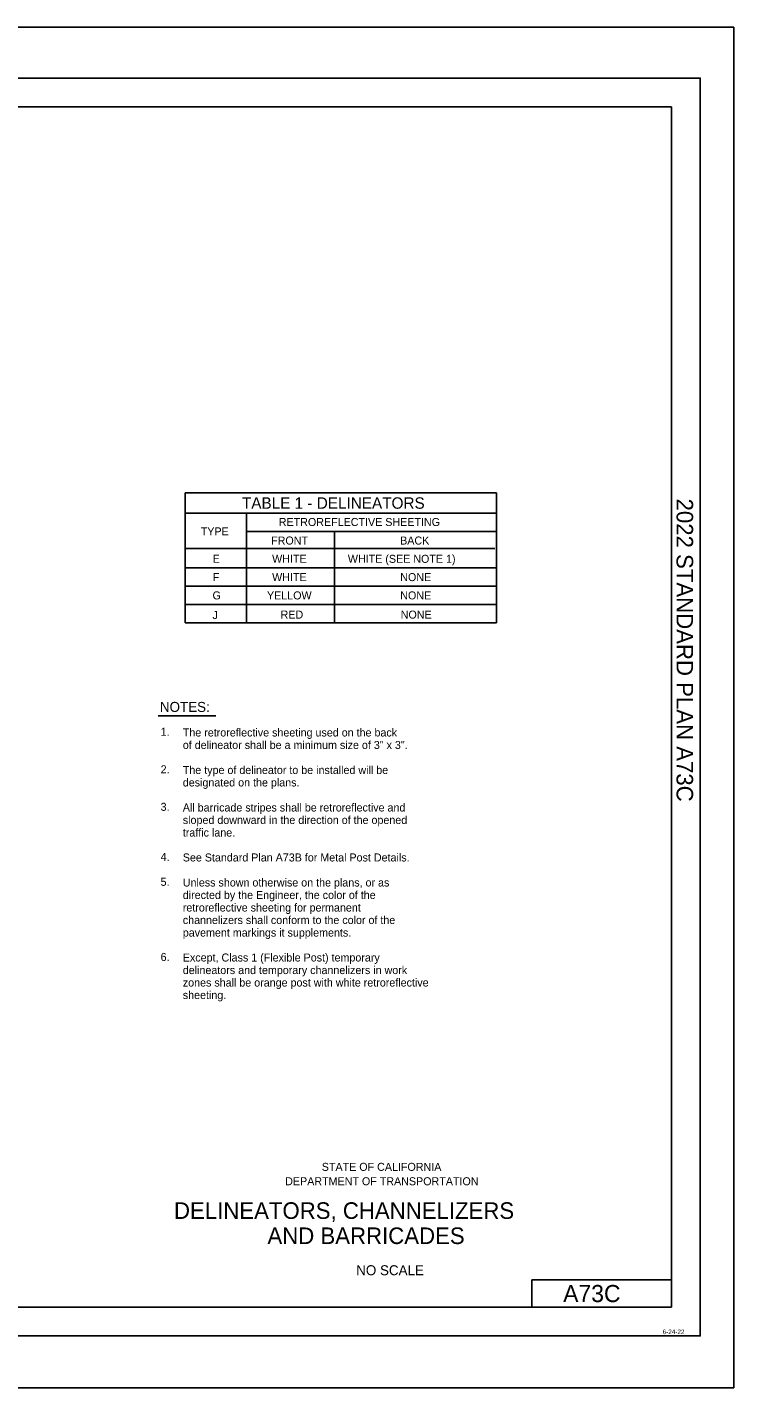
# Model space of a CAD drawing. Extents: x -894 to 866, y -476 to 714.
# Drawn here: x 248 to 866, y -476 to 714 of the extents above; entities that cross this region are included whole.
import ezdxf

# ---------------------------------------------------------------- set-up
doc = ezdxf.new("R2010")
doc.units = 0
for name, color, linetype in [('10 Sheet Format', 7, 'Continuous'), ('57 Undefined', 7, 'Continuous'), ('60 Nongeo Data', 7, 'Continuous')]:
    doc.layers.add(name, color=color, linetype=linetype)

msp = doc.modelspace()

# ---------------------------------------------------------------- linework, layer by layer
at = {"layer": '10 Sheet Format'}
for p, q in [((-813.5, 644), (811.5, 644)), ((811.5, -406), (811.5, 644)), ((689.5, -406), (689.5, -382)), ((689.5, -382), (811.5, -382)), ((-813.5, -406), (811.5, -406))]:
    msp.add_line(p, q, dxfattribs=at)
for points in [[(-894, 713.6), (866, 713.6), (866, -476.4), (-894, -476.4)], [(-863.4, 669), (836.6, 669), (836.6, -431), (-863.4, -431)], [(-863.4, 669), (836.6, 669), (836.6, -431), (-863.4, -431)]]:
    msp.add_lwpolyline(points, close=True, dxfattribs=at)
at = {"layer": '57 Undefined'}
msp.add_line((362.8, 111.3), (413.1, 111.3), dxfattribs=at)
at = {"layer": '60 Nongeo Data'}
for p, q in [((386.5, 192.6), (386.5, 306.3)), ((658.4, 306.3), (386.5, 306.3)), ((658.4, 306.3), (439.9, 306.3)), ((658.4, 192.6), (658.4, 306.3)), ((439.9, 288.6), (386.5, 288.6)), ((439.9, 192.6), (439.9, 288.6)), ((658.4, 288.6), (439.9, 288.6)), ((658.4, 272.6), (439.9, 272.6)), ((516.8, 192.6), (516.8, 272.6)), ((657, 257.5), (386.5, 257.5)), ((658.4, 240.6), (386.5, 240.6)), ((658.4, 224.6), (386.5, 224.6)), ((516.8, 208.6), (386.5, 208.6)), ((658.4, 208.6), (516.8, 208.6)), ((658.4, 192.6), (386.5, 192.6))]:
    msp.add_line(p, q, dxfattribs=at)

# ---------------------------------------------------------------- texts
at = {"layer": '10 Sheet Format'}
msp.add_text('2022 STANDARD PLAN A73C', height=14.5, rotation=270, dxfattribs=at).set_placement((815.9, 301.3))
for s, height, p in [('STATE OF CALIFORNIA', 7, (505.8, -286.7)), ('DEPARTMENT OF TRANSPORTATION', 7, (473.8, -299.3)), ('DELINEATORS, CHANNELIZERS', 14.5, (376.6, -328.7)), ('AND BARRICADES', 14.5, (458.3, -350.7)), ('NO SCALE', 8.75, (535.9, -378)), ('A73C', 15, (716.8, -401.5)), ('6-24-22', 4, (803.8, -429.5))]:
    msp.add_text(s, height=height, dxfattribs=at).set_placement(p)
at = {"layer": '57 Undefined'}
for s, height, p in [('TABLE 1 - DELINEATORS', 10, (436, 292.4)), ('NOTES:', 8.75, (364.3, 114.7))]:
    msp.add_text(s, height=height, rotation=0.0001, dxfattribs=at).set_placement(p)
for s, p in [('TYPE', (400, 269.1)), ('RETROREFLECTIVE SHEETING', (468.2, 277.3)), ('FRONT', (461.5, 261.1)), ('BACK', (574.3, 261.1)), ('E', (410.4, 245.1)), ('WHITE', (462.4, 245.1)), ('WHITE (SEE NOTE 1)', (528.6, 245.1)), ('F', (410.5, 229.1)), ('WHITE', (462.4, 229.1)), ('NONE', (574.4, 229.1)), ('G', (410.3, 213.1)), ('YELLOW', (457.9, 213.1)), ('NONE', (574.4, 213.1)), ('J', (410.3, 195.9)), ('RED', (469.8, 196.3)), ('NONE', (574.8, 196.3)), ('1.', (364.9, 93.8)), ('The retroreflective sheeting used on the back', (384.3, 93.2)), ('of delineator shall be a minimum size of 3" x 3".', (384.3, 82.3)), ('2.', (364.9, 61)), ('The type of delineator to be installed will be', (384.3, 60.4)), ('designated on the plans.', (384.3, 49.5)), ('3.', (364.9, 28.2)), ('All barricade stripes shall be retroreflective and', (384.3, 27.6)), ('sloped downward in the direction of the opened', (384.3, 16.7)), ('traffic lane.', (384.3, 5.7)), ('4.', (364.9, -15.6)), ('See Standard Plan A73B for Metal Post Details.', (384.3, -16.1)), ('5.', (364.9, -37.4)), ('Unless shown otherwise on the plans, or as', (384.3, -38)), ('directed by the Engineer, the color of the', (384.3, -48.9)), ('retroreflective sheeting for permanent', (384.3, -59.9)), ('channelizers shall conform to the color of the', (384.3, -70.8)), ('pavement markings it supplements.', (384.3, -81.8)), ('6.', (364.9, -103.1)), ('Except, Class 1 (Flexible Post) temporary', (384.3, -103.6)), ('delineators and temporary channelizers in work', (384.3, -114.6)), ('zones shall be orange post with white retroreflective', (384.3, -125.5)), ('sheeting.', (384.3, -136.4))]:
    msp.add_text(s, height=7, dxfattribs=at).set_placement(p)

doc.saveas('drawing.dxf')
